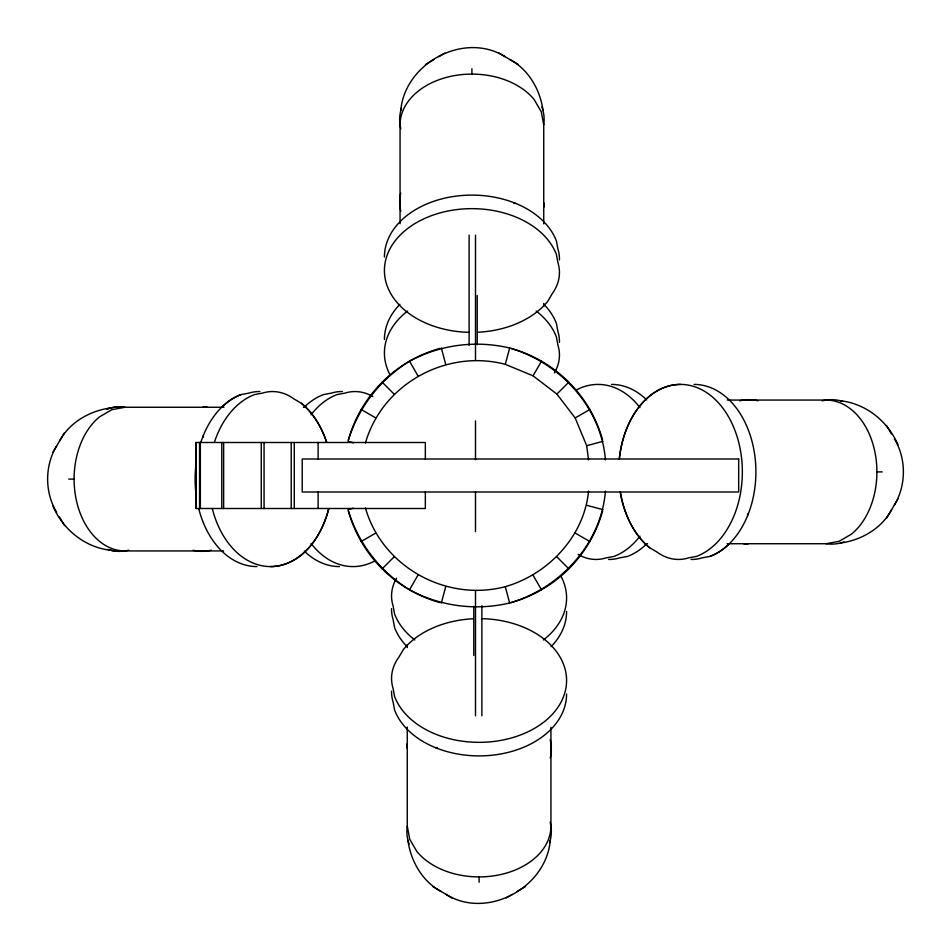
<?xml version="1.0" encoding="UTF-8"?>
<svg xmlns="http://www.w3.org/2000/svg" width="951" height="951" viewBox="0 0 951 951"><rect width="100%" height="100%" fill="white"/><g stroke="black" fill="none" stroke-linecap="round" stroke-linejoin="round"><path stroke-width="1.43" d="M365.422 507.929C382.159 566.867 446.34 602.245 505.29 586.672C548.251 574.333 584.259 536.34 588.55 491.108M353.451 508.203L348.018 509.653C358.004 543.033 379.865 571.515 409.512 589.798C440.17 606.334 475.762 611.018 509.653 602.982C559.711 588.657 601.27 543.901 605.418 491.156M400.751 110.685C404.65 63.206 464.076 31.026 505.04 56.644M550.249 840.315C546.35 887.794 486.924 919.974 445.96 894.356M441.347 602.982L445.71 586.672M365.422 443.071C382.159 384.133 446.34 348.755 505.29 364.328L509.653 348.018C559.711 362.343 601.27 407.099 605.418 459.844M56.644 445.96C44.626 465.633 44.626 492.57 56.644 512.244M894.356 505.04C906.374 485.367 906.374 458.43 894.356 438.756M509.653 348.018C475.762 339.983 440.17 344.666 409.512 361.202C379.865 379.485 358.004 407.967 348.018 441.347L353.451 442.797M409.512 589.798L417.953 575.177M505.29 364.328L533.047 375.823L541.488 361.202M59.485 441.193C69.34 422.434 90.06 410.618 110.685 407.955M840.315 543.045C860.94 540.382 881.66 528.566 891.515 509.807M53.03 452.07L64.561 432.622M886.439 518.378L897.97 498.93M382.183 568.817L394.106 556.894M533.047 375.823L556.894 394.106L568.817 382.183M425.43 64.561L433.989 59.485M517.011 891.515L525.57 886.439M438.756 56.644L444.866 53.03M506.134 897.97L512.244 894.356M361.202 541.488L375.823 533.047M556.894 394.106L575.177 417.953L589.798 409.512M575.177 417.953L586.672 445.71L602.982 441.347M727.075 543.734L826.11 543.734L839.198 541.297L851.502 534.117A71.836 50.795 -90 0 0 875.17 453.306A71.836 50.795 -90 0 0 826.11 400.062L727.36 400.062M221.845 407.087A87.48 61.863 -90 0 1 240.96 394.594L248.96 393.108A65.678 46.444 -90 0 1 259.885 391.562M739.652 400.799L743.623 400.062A72.24 51.081 -90 0 1 757.828 400.751M822.139 400.799L826.11 400.062A72.24 51.081 -90 0 1 842.848 401.477M223.64 550.938L124.89 550.938A72.24 51.081 90 0 1 108.152 549.523A72.24 51.081 -90 0 0 124.89 550.938L128.861 550.201M193.172 550.249A72.24 51.081 90 0 0 207.377 550.938L211.348 550.201M729.155 543.913A87.48 61.863 -90 0 1 710.04 556.406L702.04 557.892A65.678 46.444 -90 0 1 691.115 559.438M223.925 407.266L124.89 407.266A72.24 51.081 90 0 0 106.892 409.108A72.24 51.081 -90 0 1 124.89 407.266L111.802 409.703L99.498 416.883A71.836 50.795 -90 0 0 75.83 497.694A71.836 50.795 -90 0 0 124.89 550.938M303.452 407.266L306.4 407.266M876.905 471.898L882.243 471.898M68.757 479.102L74.095 479.102M644.6 543.734L647.548 543.734M840.315 400.751C865.874 403.486 888.044 421.4 897.97 444.866M110.685 550.249C85.126 547.514 62.956 529.6 53.03 506.134M586.672 505.29L602.982 509.653M361.202 409.512L375.823 417.953M575.177 533.047L589.798 541.488M649.557 547.669A87.48 61.863 90 0 1 620.242 491.786A87.48 61.863 -90 0 0 649.557 547.669L657.01 552.032A65.678 46.444 -90 0 0 688.488 557.892L696.501 556.406A87.48 61.863 -90 0 0 741.863 460.962A87.48 61.863 -90 0 0 681.166 384.418A87.48 61.863 -90 0 0 619.291 459.06A87.48 61.863 90 0 1 680.488 384.418M301.443 403.331A87.48 61.863 90 0 1 326.573 442.108A87.48 61.863 -90 0 0 301.443 403.331L293.99 398.968A65.678 46.444 -90 0 0 262.512 393.108L254.499 394.594A87.48 61.863 -90 0 0 214.451 442.108M509.807 59.485C528.566 69.34 540.382 90.06 543.045 110.685M407.955 840.315C410.618 860.94 422.434 881.66 441.193 891.515M498.93 53.03L518.378 64.561M432.622 886.439L452.07 897.97M382.183 382.183L394.106 394.106M556.894 556.894L568.817 568.817M886.439 425.43L891.515 433.989M59.485 517.011L64.561 525.57M409.512 361.202L417.953 375.823M533.047 575.177L541.488 589.798M441.347 348.018L445.71 364.328M505.29 586.672L509.653 602.982M543.734 223.925L543.734 124.89L541.297 111.802L534.117 99.498A71.836 50.795 0 0 0 453.306 75.83A71.836 50.795 0 0 0 400.062 124.89L400.062 223.64M407.266 727.075L407.266 826.11L409.703 839.198L416.883 851.502A71.836 50.795 0 0 0 497.694 875.17A71.836 50.795 0 0 0 550.938 826.11L550.938 727.36M550.201 739.652L550.938 743.623A72.24 51.081 0 0 1 550.249 757.828M550.201 822.139L550.938 826.11A72.24 51.081 0 0 1 549.523 842.848M400.799 128.861L400.062 124.89A72.24 51.081 0 0 1 401.477 108.152M400.751 193.172A72.24 51.081 0 0 0 400.062 207.377L400.799 211.348M586.672 445.71L588.55 459.892M543.734 303.452L543.734 306.4M481.884 605.561L481.884 715.853M479.102 876.905L479.102 882.243M477.212 295.511L477.212 344.631M475.5 235.147L475.5 360.405M475.5 420.972L475.5 459.678M475.5 491.631L475.5 531.633M475.5 590.595L475.5 715.853M473.788 606.369L473.788 655.489M471.898 68.757L471.898 74.095M469.116 235.147L469.116 345.439M425.335 459L425.335 442.5L195.847 442.5L195.847 508.5L425.335 508.5L425.335 492M407.266 644.6L407.266 647.548M318.121 442.5L318.121 459M318.121 492L318.121 508.5M294.287 442.5L294.287 508.5M291.208 442.5L291.208 508.5M264.069 442.5L264.069 508.5M261.263 442.5L261.263 508.5M223.64 442.5L223.64 508.5M221.773 442.5L221.773 508.5M200.364 442.5L200.364 508.5M199.579 442.5L199.579 508.5M196.179 442.5L196.179 508.5M602.601 511.032A131.975 131.975 0 0 1 511.032 602.601M439.968 602.601A131.975 131.975 0 0 1 348.399 511.032M348.399 439.968A131.975 131.975 0 0 1 439.968 348.399M511.032 348.399A131.975 131.975 0 0 1 602.601 439.968M406.873 747.878A72.24 51.081 0 0 1 407.266 743.623M566.582 611.541A87.48 61.863 0 0 1 551.105 646.668M407.087 646.668A87.48 61.863 0 0 1 394.594 627.553L393.108 619.553A65.678 46.444 0 0 1 391.562 608.628M396.555 578.184A65.678 46.444 0 0 0 393.108 606.001L394.594 614.013A87.48 61.863 0 0 0 414.814 639.952M560.638 575.581A87.48 61.863 0 0 1 543.39 639.952M550.938 743.623A71.836 50.795 0 0 1 550.665 748.033M409.108 844.108A72.24 51.081 0 0 1 407.266 826.11M481.943 618.661A87.48 61.863 0 0 1 566.392 676.434A87.48 61.863 0 0 1 493.355 741.518A87.48 61.863 0 0 1 394.594 696.501L393.108 688.488A65.678 46.444 0 0 1 398.968 657.01L403.331 649.557A87.48 61.863 0 0 1 473.408 618.756M566.582 694.028A87.48 61.863 0 0 1 490.514 755.367A87.48 61.863 0 0 1 394.594 710.04L393.108 702.04A65.678 46.444 0 0 1 391.562 691.115M437.032 747.545A23.823 8.428 -67.8 0 1 435.356 747.605M270.512 566.582A87.48 61.863 90 0 0 328.654 508.999A87.48 61.863 -90 0 1 270.512 566.582A87.48 61.863 -90 0 1 212.382 508.999M256.972 566.582A87.48 61.863 -90 0 1 198.83 508.999M195.942 493.367A87.48 61.863 -90 0 1 195.942 464.837M200.911 442.108A87.48 61.863 -90 0 1 203.395 435.356A87.48 61.863 90 0 1 240.96 394.594M203.122 406.873A72.24 51.081 90 0 1 207.377 407.266M339.459 566.582A87.48 61.863 -90 0 1 304.332 551.105M304.332 407.087A87.48 61.863 -90 0 1 323.447 394.594L331.447 393.108A65.678 46.444 90 0 1 342.372 391.562M372.816 396.555A65.678 46.444 90 0 0 344.999 393.108L336.987 394.594A87.48 61.863 -90 0 0 311.048 414.814M375.419 560.638A87.48 61.863 -90 0 1 311.048 543.39M207.377 550.938A71.836 50.795 -90 0 1 202.967 550.665M203.455 437.032A23.823 8.428 22.2 0 1 203.395 435.356M541.892 106.892A72.24 51.081 0 0 1 543.734 124.89M477.592 332.244A87.48 61.863 0 0 0 547.669 301.443L552.032 293.99A65.678 46.444 0 0 0 557.892 262.512L556.406 254.499A87.48 61.863 0 0 0 457.645 209.482A87.48 61.863 0 0 0 384.608 274.566A87.48 61.863 0 0 0 469.057 332.339M384.418 256.972A87.48 61.863 0 0 1 460.486 195.633A87.48 61.863 0 0 1 556.406 240.96L557.892 248.96A65.678 46.444 0 0 1 559.438 259.885M544.127 203.122A72.24 51.081 0 0 1 543.734 207.377M384.418 339.459A87.48 61.863 0 0 1 399.895 304.332M543.913 304.332A87.48 61.863 0 0 1 556.406 323.447L557.892 331.447A65.678 46.444 0 0 1 559.438 342.372M554.445 372.816A65.678 46.444 0 0 0 557.892 344.999L556.406 336.987A87.48 61.863 0 0 0 536.186 311.048M390.362 375.419A87.48 61.863 0 0 1 407.61 311.048M400.062 207.377A71.836 50.795 0 0 1 400.335 202.967M513.968 203.455A23.823 8.428 -67.8 0 1 515.644 203.395M844.108 541.892A72.24 51.081 -90 0 1 826.11 543.734M747.545 513.968A23.823 8.428 22.2 0 1 747.605 515.644A87.48 61.863 90 0 1 710.04 556.406M694.028 384.418A87.48 61.863 -90 0 1 747.605 515.644M747.878 544.127A72.24 51.081 -90 0 1 743.623 543.734M611.541 384.418A87.48 61.863 -90 0 1 646.668 399.895M646.668 543.913A87.48 61.863 -90 0 1 627.553 556.406L619.553 557.892A65.678 46.444 90 0 1 608.628 559.438M578.184 554.445A65.678 46.444 -90 0 0 606.001 557.892L614.013 556.406A87.48 61.863 -90 0 0 639.952 536.186M575.581 390.362A87.48 61.863 -90 0 1 639.952 407.61M743.623 400.062A71.836 50.795 -90 0 1 748.033 400.335M738.677 459L302.216 459L302.216 492L738.677 492L738.677 459"/></g></svg>
